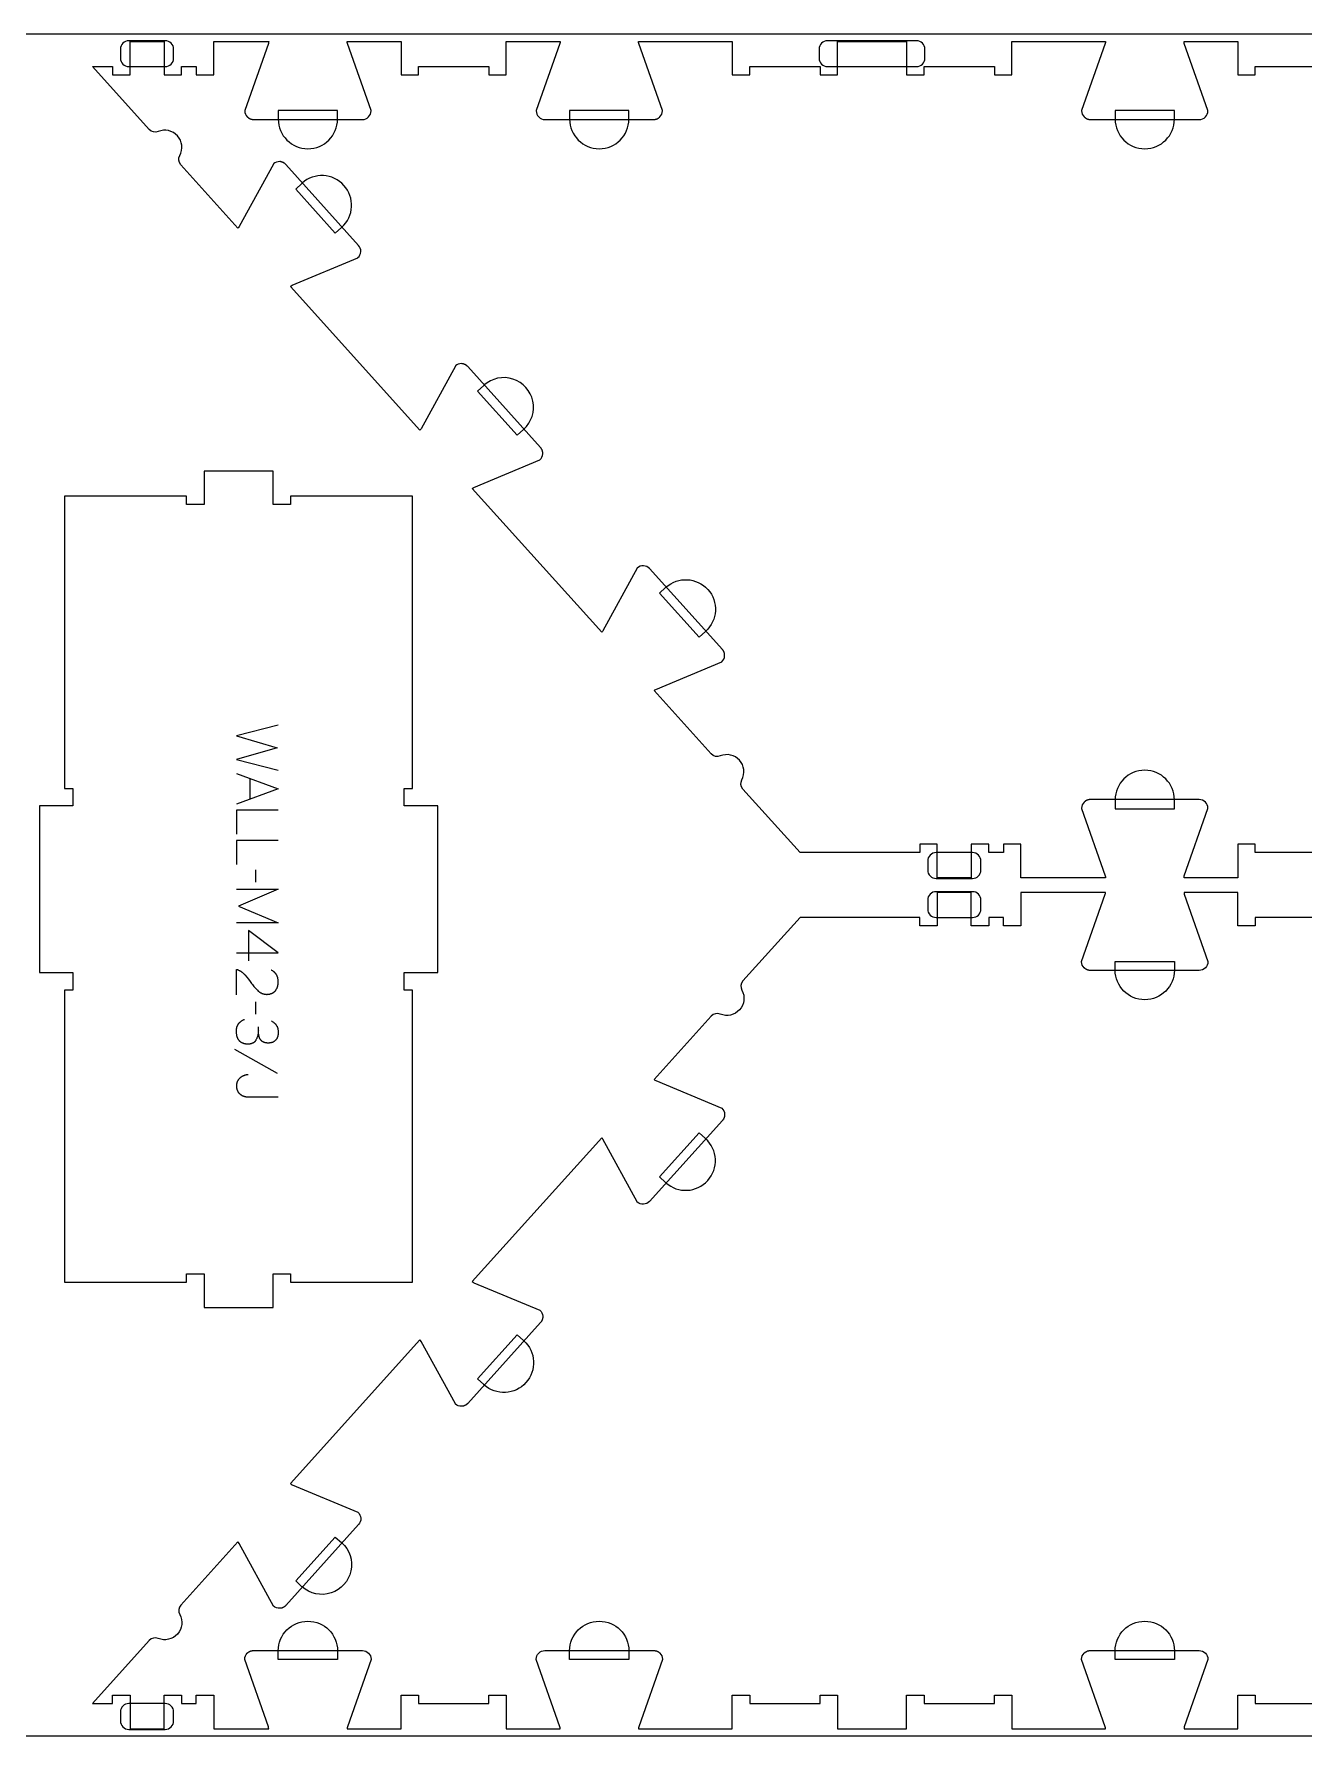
# Model space of a CAD drawing. Extents: x -13885 to -10701, y -27186 to -19593.
# Drawn here: x -13204 to -12293, y -22837 to -21617 of the extents above; entities that cross this region are included whole.
import ezdxf

# ---------------------------------------------------------------- set-up
doc = ezdxf.new("R2010")
doc.units = 0
for name, color, linetype in [('0_SHEET_SPRUCEPLY_2440X122', 1, 'CONTINUOUS'), ('1_ANYTOOL_1MMDEEP_LABELS_S', 2, 'CONTINUOUS'), ('4_ANYTOOL_CUTTHROUGH_OUTSI', 5, 'CONTINUOUS'), ('5_ANYTOOL_HALF_MILL_9MM_IN', 3, 'CONTINUOUS')]:
    doc.layers.add(name, color=color, linetype=linetype)

msp = doc.modelspace()

# ---------------------------------------------------------------- linework, layer by layer
at = {"layer": '0_SHEET_SPRUCEPLY_2440X122'}
msp.add_lwpolyline([(-13513.1, -21616.7), (-13513.1, -22836.7), (-11073.1, -22836.7), (-11073.1, -21616.7)], close=True, dxfattribs=at)
at = {"layer": '1_ANYTOOL_1MMDEEP_LABELS_S'}
for points in [[(-13028.5, -22112.1), (-13058.5, -22119.8), (-13029.4, -22128.3), (-13058.5, -22136.8), (-13028.5, -22144.3)], [(-13058.5, -22146.8), (-13028.5, -22157.7), (-13058.5, -22168.8)], [(-13048.9, -22150.3), (-13048.9, -22165.2)], [(-13028.5, -22173.1), (-13058.5, -22173.1), (-13058.5, -22190.2)], [(-13028.5, -22194.9), (-13058.5, -22194.9), (-13058.5, -22212)], [(-13044.6, -22224.6), (-13044.7, -22215.8)], [(-13058.5, -22229.8), (-13028.5, -22229.8), (-13056.9, -22241.8), (-13028.6, -22253.8), (-13058.5, -22253.8)], [(-13058.5, -22275.3), (-13028.5, -22275.4), (-13049.8, -22259.3)], [(-13049.8, -22259.3), (-13049.8, -22281.1)], [(-13058.5, -22305.5), (-13058.4, -22287.2), (-13058, -22287.4), (-13057.7, -22287.4), (-13057.5, -22287.5), (-13057.3, -22287.6), (-13057.1, -22287.7), (-13056.9, -22287.8), (-13056.6, -22287.9), (-13056.4, -22288), (-13056.2, -22288.1), (-13056, -22288.2), (-13055.8, -22288.3), (-13055.6, -22288.4), (-13055.4, -22288.5), (-13055.2, -22288.7), (-13055, -22288.8), (-13054.8, -22288.9), (-13054.7, -22289.1), (-13054.5, -22289.2), (-13054.3, -22289.3), (-13054.1, -22289.5), (-13053.9, -22289.6), (-13053.7, -22289.8), (-13053.6, -22289.9), (-13053.4, -22290.1), (-13053.2, -22290.2), (-13053.1, -22290.4), (-13052.9, -22290.6), (-13052.7, -22290.7), (-13052.6, -22290.9), (-13052.3, -22291.3), (-13051, -22292.8), (-13049.9, -22294.2), (-13048.7, -22295.8), (-13047.6, -22297.3), (-13047, -22298), (-13046.4, -22298.8), (-13045.9, -22299.5), (-13045.3, -22300.2), (-13044.7, -22300.8), (-13044.1, -22301.5), (-13043.5, -22302.1), (-13042.9, -22302.7), (-13042.7, -22302.8), (-13042.5, -22303), (-13042.4, -22303.1), (-13042.2, -22303.2), (-13042.1, -22303.4), (-13041.9, -22303.5), (-13041.7, -22303.6), (-13041.5, -22303.7), (-13041.4, -22303.8), (-13041.2, -22303.9), (-13041, -22304), (-13040.8, -22304.1), (-13040.6, -22304.2), (-13040.5, -22304.3), (-13040.3, -22304.4), (-13040.1, -22304.5), (-13039.9, -22304.5), (-13039.7, -22304.6), (-13039.5, -22304.7), (-13039.3, -22304.7), (-13039.1, -22304.8), (-13038.9, -22304.8), (-13038.7, -22304.9), (-13038.5, -22304.9), (-13038.3, -22304.9), (-13038.1, -22305), (-13037.8, -22305), (-13037.6, -22305), (-13037.4, -22305), (-13037.2, -22305), (-13037, -22305.1), (-13036.7, -22305.1), (-13036.5, -22305.1), (-13036.2, -22305), (-13036, -22305), (-13035.8, -22305), (-13035.5, -22305), (-13035.3, -22305), (-13035.1, -22304.9), (-13034.8, -22304.9), (-13034.6, -22304.9), (-13034.4, -22304.8), (-13034.2, -22304.8), (-13034, -22304.7), (-13033.8, -22304.6), (-13033.6, -22304.6), (-13033.4, -22304.5), (-13033.2, -22304.4), (-13033, -22304.3), (-13032.8, -22304.3), (-13032.6, -22304.2), (-13032.4, -22304.1), (-13032.3, -22304), (-13032.1, -22303.9), (-13031.9, -22303.7), (-13031.8, -22303.6), (-13031.6, -22303.5), (-13031.5, -22303.4), (-13031.3, -22303.3), (-13031.2, -22303.1), (-13031, -22303), (-13030.9, -22302.8), (-13030.7, -22302.7), (-13030.6, -22302.5), (-13030.5, -22302.4), (-13030.3, -22302.2), (-13030.2, -22302), (-13030.1, -22301.9), (-13030, -22301.7), (-13029.9, -22301.5), (-13029.8, -22301.4), (-13029.7, -22301.2), (-13029.6, -22301), (-13029.5, -22300.8), (-13029.4, -22300.6), (-13029.3, -22300.4), (-13029.2, -22300.3), (-13029.2, -22300.1), (-13029.1, -22299.9), (-13029, -22299.7), (-13029, -22299.5), (-13028.9, -22299.3), (-13028.8, -22299.1), (-13028.8, -22298.8), (-13028.7, -22298.6), (-13028.7, -22298.4), (-13028.7, -22298.2), (-13028.6, -22298), (-13028.6, -22297.8), (-13028.6, -22297.5), (-13028.6, -22297.3), (-13028.5, -22297.1), (-13028.5, -22296.9), (-13028.5, -22296.6), (-13028.5, -22296.1), (-13028.5, -22295.8), (-13028.5, -22295.4), (-13028.5, -22295.1), (-13028.6, -22294.7), (-13028.6, -22294.4), (-13028.7, -22294), (-13028.7, -22293.7), (-13028.8, -22293.4), (-13028.9, -22293.1), (-13028.9, -22292.9), (-13029, -22292.8), (-13029, -22292.6), (-13029.1, -22292.5), (-13029.2, -22292.3), (-13029.2, -22292.2), (-13029.3, -22292), (-13029.3, -22291.9), (-13029.4, -22291.7), (-13029.5, -22291.6), (-13029.5, -22291.5), (-13029.6, -22291.3), (-13029.7, -22291.2), (-13029.8, -22291.1), (-13029.9, -22290.9), (-13029.9, -22290.8), (-13030, -22290.7), (-13030.1, -22290.5), (-13030.2, -22290.4), (-13030.3, -22290.3), (-13030.4, -22290.2), (-13030.5, -22290.1), (-13030.6, -22289.9), (-13030.7, -22289.8), (-13030.8, -22289.7), (-13030.9, -22289.6), (-13031, -22289.5), (-13031.1, -22289.4), (-13031.2, -22289.3), (-13031.4, -22289.1), (-13031.5, -22289), (-13031.6, -22288.9), (-13031.9, -22288.7), (-13032.1, -22288.5), (-13032.4, -22288.3), (-13032.7, -22288.2), (-13033, -22288), (-13033.3, -22287.8), (-13033.6, -22287.7)], [(-13044.6, -22319.2), (-13044.7, -22310.5)], [(-13042.7, -22331.3), (-13042.8, -22331.8), (-13042.8, -22332.2), (-13042.8, -22332.6), (-13042.9, -22333), (-13043, -22333.5), (-13043.1, -22333.9), (-13043.1, -22334.3), (-13043.2, -22334.7), (-13043.4, -22335.1), (-13043.5, -22335.5), (-13043.6, -22335.9), (-13043.8, -22336.3), (-13043.9, -22336.7), (-13044.1, -22337), (-13044.3, -22337.4), (-13044.5, -22337.8), (-13044.6, -22338), (-13044.7, -22338.2), (-13044.7, -22338.2), (-13044.8, -22338.3), (-13044.8, -22338.4), (-13044.9, -22338.5), (-13045, -22338.6), (-13045, -22338.6), (-13045.1, -22338.7), (-13045.1, -22338.8), (-13045.2, -22338.9), (-13045.3, -22338.9), (-13045.3, -22339), (-13045.4, -22339.1), (-13045.5, -22339.2), (-13045.5, -22339.2), (-13045.6, -22339.3), (-13045.7, -22339.4), (-13045.8, -22339.4), (-13045.8, -22339.5), (-13045.9, -22339.5), (-13046, -22339.6), (-13046.1, -22339.7), (-13046.1, -22339.7), (-13046.2, -22339.8), (-13046.3, -22339.8), (-13046.4, -22339.9), (-13046.5, -22339.9), (-13046.6, -22340), (-13046.6, -22340), (-13046.7, -22340.1), (-13046.8, -22340.1), (-13046.9, -22340.1), (-13047, -22340.2), (-13047.1, -22340.2), (-13047.2, -22340.3), (-13047.4, -22340.3), (-13047.6, -22340.4), (-13047.8, -22340.5), (-13048, -22340.5), (-13048.2, -22340.6), (-13048.4, -22340.6), (-13048.6, -22340.6), (-13048.9, -22340.7), (-13049.1, -22340.7), (-13049.3, -22340.7), (-13049.6, -22340.7), (-13049.8, -22340.8), (-13050.1, -22340.8), (-13050.3, -22340.8), (-13050.6, -22340.7), (-13050.9, -22340.7), (-13051.1, -22340.7), (-13051.4, -22340.7), (-13051.7, -22340.7), (-13051.9, -22340.6), (-13052.1, -22340.6), (-13052.4, -22340.6), (-13052.6, -22340.5), (-13052.9, -22340.5), (-13053.1, -22340.4), (-13053.3, -22340.3), (-13053.5, -22340.3), (-13053.7, -22340.2), (-13053.9, -22340.1), (-13054.1, -22340.1), (-13054.3, -22340), (-13054.5, -22339.9), (-13054.7, -22339.8), (-13054.9, -22339.7), (-13055, -22339.6), (-13055.2, -22339.5), (-13055.4, -22339.4), (-13055.5, -22339.2), (-13055.7, -22339.1), (-13055.8, -22339), (-13055.9, -22338.9), (-13056, -22338.9), (-13056.1, -22338.8), (-13056.1, -22338.7), (-13056.2, -22338.6), (-13056.3, -22338.6), (-13056.3, -22338.5), (-13056.4, -22338.4), (-13056.5, -22338.3), (-13056.6, -22338.1), (-13056.8, -22337.9), (-13056.9, -22337.8), (-13057, -22337.6), (-13057.1, -22337.4), (-13057.2, -22337.3), (-13057.3, -22337.1), (-13057.4, -22336.9), (-13057.5, -22336.7), (-13057.6, -22336.5), (-13057.6, -22336.3), (-13057.7, -22336.2), (-13057.8, -22336), (-13057.9, -22335.7), (-13057.9, -22335.5), (-13058, -22335.3), (-13058.1, -22335.1), (-13058.1, -22334.9), (-13058.2, -22334.7), (-13058.2, -22334.5), (-13058.3, -22334.2), (-13058.3, -22334), (-13058.3, -22333.8), (-13058.4, -22333.5), (-13058.4, -22333), (-13058.5, -22332.5), (-13058.5, -22332), (-13058.5, -22331.5), (-13058.5, -22331.1), (-13058.5, -22330.7), (-13058.4, -22330.4), (-13058.4, -22330), (-13058.4, -22329.7), (-13058.3, -22329.5), (-13058.3, -22329.3), (-13058.3, -22329.2), (-13058.2, -22329), (-13058.2, -22328.8), (-13058.1, -22328.7), (-13058.1, -22328.5), (-13058, -22328.3), (-13058, -22328.2), (-13057.9, -22328), (-13057.9, -22327.9), (-13057.8, -22327.7), (-13057.8, -22327.6), (-13057.7, -22327.4), (-13057.6, -22327.3), (-13057.6, -22327.1), (-13057.5, -22327), (-13057.4, -22326.9), (-13057.3, -22326.7), (-13057.2, -22326.6), (-13057.2, -22326.4), (-13057.1, -22326.3), (-13057, -22326.2), (-13056.9, -22326.1), (-13056.8, -22325.9), (-13056.7, -22325.8), (-13056.6, -22325.7), (-13056.5, -22325.6), (-13056.4, -22325.4), (-13056.3, -22325.3), (-13056.2, -22325.2), (-13056, -22325.1), (-13055.9, -22325), (-13055.8, -22324.9), (-13055.7, -22324.8), (-13055.6, -22324.7), (-13055.4, -22324.6), (-13055.3, -22324.5), (-13055.2, -22324.4), (-13055, -22324.3), (-13054.9, -22324.2), (-13054.7, -22324.1), (-13054.6, -22324), (-13054.4, -22323.9), (-13054.1, -22323.7), (-13053.8, -22323.5), (-13053.5, -22323.4), (-13053.1, -22323.2), (-13052.8, -22323.1)], [(-13033.4, -22324.2), (-13033.1, -22324.4), (-13032.8, -22324.5), (-13032.5, -22324.7), (-13032.3, -22324.9), (-13032, -22325.1), (-13031.8, -22325.3), (-13031.5, -22325.5), (-13031.4, -22325.6), (-13031.3, -22325.7), (-13031.2, -22325.8), (-13031, -22325.9), (-13030.9, -22326), (-13030.8, -22326.1), (-13030.7, -22326.2), (-13030.6, -22326.3), (-13030.5, -22326.4), (-13030.4, -22326.5), (-13030.3, -22326.6), (-13030.2, -22326.8), (-13030.1, -22326.9), (-13030.1, -22327), (-13030, -22327.1), (-13029.9, -22327.2), (-13029.8, -22327.4), (-13029.7, -22327.5), (-13029.7, -22327.6), (-13029.6, -22327.8), (-13029.5, -22327.9), (-13029.4, -22328), (-13029.4, -22328.2), (-13029.3, -22328.3), (-13029.3, -22328.4), (-13029.2, -22328.6), (-13029.1, -22328.7), (-13029.1, -22328.9), (-13029, -22329), (-13029, -22329.1), (-13028.9, -22329.3), (-13028.9, -22329.4), (-13028.8, -22329.7), (-13028.7, -22330.1), (-13028.7, -22330.4), (-13028.6, -22330.7), (-13028.6, -22331), (-13028.5, -22331.4), (-13028.5, -22331.7), (-13028.5, -22332), (-13028.5, -22332.4), (-13028.5, -22332.6), (-13028.5, -22332.8), (-13028.5, -22333), (-13028.5, -22333.2), (-13028.5, -22333.4), (-13028.6, -22333.6), (-13028.6, -22333.8), (-13028.6, -22334), (-13028.6, -22334.2), (-13028.7, -22334.4), (-13028.7, -22334.6), (-13028.8, -22334.8), (-13028.8, -22334.9), (-13028.9, -22335.1), (-13028.9, -22335.3), (-13029, -22335.5), (-13029, -22335.6), (-13029.1, -22335.8), (-13029.2, -22336), (-13029.2, -22336.1), (-13029.3, -22336.3), (-13029.4, -22336.5), (-13029.5, -22336.6), (-13029.6, -22336.8), (-13029.6, -22336.9), (-13029.7, -22337.1), (-13029.8, -22337.2), (-13029.9, -22337.4), (-13030, -22337.5), (-13030.2, -22337.6), (-13030.3, -22337.8), (-13030.4, -22337.9), (-13030.5, -22338), (-13030.6, -22338.2), (-13030.8, -22338.3), (-13030.9, -22338.4), (-13031, -22338.5), (-13031.1, -22338.6), (-13031.3, -22338.7), (-13031.4, -22338.8), (-13031.6, -22338.9), (-13031.7, -22339), (-13031.9, -22339.1), (-13032, -22339.2), (-13032.2, -22339.3), (-13032.3, -22339.3), (-13032.5, -22339.4), (-13032.7, -22339.5), (-13032.8, -22339.5), (-13033, -22339.6), (-13033.2, -22339.7), (-13033.4, -22339.7), (-13033.5, -22339.8), (-13033.7, -22339.8), (-13033.9, -22339.8), (-13034.1, -22339.9), (-13034.3, -22339.9), (-13034.5, -22339.9), (-13034.7, -22339.9), (-13034.9, -22340), (-13035.1, -22340), (-13035.3, -22340), (-13035.5, -22340), (-13036.1, -22340), (-13036.4, -22340), (-13036.7, -22339.9), (-13037.1, -22339.9), (-13037.4, -22339.9), (-13037.5, -22339.8), (-13037.6, -22339.8), (-13037.8, -22339.8), (-13037.9, -22339.8), (-13038.1, -22339.7), (-13038.2, -22339.7), (-13038.3, -22339.7), (-13038.5, -22339.6), (-13038.6, -22339.6), (-13038.7, -22339.5), (-13038.8, -22339.5), (-13038.9, -22339.4), (-13039.1, -22339.4), (-13039.2, -22339.3), (-13039.3, -22339.3), (-13039.4, -22339.2), (-13039.5, -22339.2), (-13039.6, -22339.1), (-13039.7, -22339), (-13039.8, -22339), (-13039.9, -22338.9), (-13040, -22338.8), (-13040.2, -22338.7), (-13040.3, -22338.5), (-13040.5, -22338.4), (-13040.7, -22338.2), (-13040.7, -22338.1), (-13040.8, -22338), (-13040.9, -22338), (-13041, -22337.9), (-13041, -22337.8), (-13041.1, -22337.7), (-13041.2, -22337.6), (-13041.2, -22337.5), (-13041.3, -22337.4), (-13041.4, -22337.3), (-13041.4, -22337.3), (-13041.5, -22337.2), (-13041.5, -22337.1), (-13041.6, -22337), (-13041.6, -22336.9), (-13041.7, -22336.8), (-13041.7, -22336.7), (-13041.8, -22336.6), (-13041.8, -22336.5), (-13041.9, -22336.4), (-13041.9, -22336.3), (-13042, -22336.2), (-13042, -22336), (-13042.1, -22335.7), (-13042.2, -22335.5), (-13042.2, -22335.3), (-13042.3, -22335.1), (-13042.4, -22334.9), (-13042.4, -22334.6), (-13042.5, -22334.4), (-13042.5, -22334.2), (-13042.5, -22333.9), (-13042.6, -22333.7), (-13042.6, -22333.5), (-13042.6, -22333.2), (-13042.6, -22333), (-13042.7, -22332.7), (-13042.7, -22332.5), (-13042.7, -22332.2), (-13042.7, -22328.5)], [(-13029, -22361.8), (-13059.7, -22344.6)], [(-13050, -22362.8), (-13050.2, -22362.8), (-13050.4, -22362.8), (-13050.6, -22362.8), (-13050.8, -22362.9), (-13051, -22362.9), (-13051.2, -22362.9), (-13051.4, -22362.9), (-13051.6, -22363), (-13051.8, -22363), (-13052, -22363), (-13052.2, -22363.1), (-13052.4, -22363.1), (-13052.6, -22363.2), (-13052.8, -22363.2), (-13053, -22363.3), (-13053.2, -22363.4), (-13053.3, -22363.4), (-13053.5, -22363.5), (-13053.7, -22363.6), (-13053.9, -22363.7), (-13054.1, -22363.8), (-13054.2, -22363.9), (-13054.4, -22364), (-13054.6, -22364.1), (-13054.8, -22364.2), (-13054.9, -22364.3), (-13055.1, -22364.4), (-13055.3, -22364.5), (-13055.4, -22364.6), (-13055.6, -22364.8), (-13055.8, -22364.9), (-13055.9, -22365), (-13056.1, -22365.2), (-13056.2, -22365.3), (-13056.4, -22365.5), (-13056.5, -22365.6), (-13056.7, -22365.8), (-13056.8, -22365.9), (-13056.9, -22366.1), (-13057.1, -22366.2), (-13057.2, -22366.4), (-13057.3, -22366.5), (-13057.4, -22366.7), (-13057.5, -22366.9), (-13057.6, -22367.1), (-13057.7, -22367.2), (-13057.8, -22367.4), (-13057.9, -22367.6), (-13057.9, -22367.8), (-13058, -22368), (-13058.1, -22368.1), (-13058.1, -22368.3), (-13058.2, -22368.5), (-13058.2, -22368.7), (-13058.3, -22368.9), (-13058.3, -22369.1), (-13058.4, -22369.3), (-13058.4, -22369.5), (-13058.4, -22369.7), (-13058.5, -22370), (-13058.5, -22370.2), (-13058.5, -22370.4), (-13058.5, -22370.6), (-13058.5, -22370.8), (-13058.5, -22371.1), (-13058.5, -22371.3), (-13058.5, -22371.5), (-13058.5, -22371.7), (-13058.4, -22371.9), (-13058.4, -22372.1), (-13058.4, -22372.3), (-13058.4, -22372.5), (-13058.3, -22372.7), (-13058.3, -22372.9), (-13058.2, -22373), (-13058.2, -22373.2), (-13058.1, -22373.4), (-13058, -22373.6), (-13058, -22373.8), (-13057.9, -22373.9), (-13057.8, -22374.1), (-13057.8, -22374.3), (-13057.7, -22374.5), (-13057.6, -22374.6), (-13057.5, -22374.8), (-13057.4, -22374.9), (-13057.3, -22375.1), (-13057.2, -22375.3), (-13057.1, -22375.4), (-13056.9, -22375.6), (-13056.8, -22375.7), (-13056.7, -22375.9), (-13056.6, -22376), (-13056.4, -22376.1), (-13056.3, -22376.3), (-13056.1, -22376.4), (-13056, -22376.5), (-13055.8, -22376.7), (-13055.7, -22376.8), (-13055.5, -22376.9), (-13055.4, -22377), (-13055.2, -22377.1), (-13055.1, -22377.2), (-13054.9, -22377.3), (-13054.7, -22377.4), (-13054.6, -22377.5), (-13054.4, -22377.6), (-13054.2, -22377.7), (-13054.1, -22377.8), (-13053.9, -22377.9), (-13053.7, -22377.9), (-13053.5, -22378), (-13053.3, -22378.1), (-13053.2, -22378.1), (-13053, -22378.2), (-13052.8, -22378.3), (-13052.6, -22378.3), (-13052.4, -22378.3), (-13052.2, -22378.4), (-13052, -22378.4), (-13051.8, -22378.5), (-13051.6, -22378.5), (-13051.4, -22378.5), (-13051.2, -22378.5), (-13051, -22378.5), (-13050.8, -22378.5), (-13050.6, -22378.6), (-13050.4, -22378.6), (-13028.5, -22378.6)]]:
    msp.add_lwpolyline(points, dxfattribs=at)
at = {"layer": '4_ANYTOOL_CUTTHROUGH_OUTSI', "color": 5}
for points in [[(-12277.5, -22203.5), (-12328, -22203.5), (-12328, -22197.5), (-12340.5, -22197.5), (-12340.5, -22221.5), (-12379.1, -22221.5), (-12379.1, -22221.5, -0.061485), (-12378.9, -22220.1), (-12362, -22171.8), (-12362, -22171.8), (-12362, -22171.7), (-12362, -22171.7, 0.414214), (-12368.2, -22165.5), (-12446.2, -22165.5), (-12446.4, -22165.5), (-12446.5, -22165.5), (-12446.7, -22165.5), (-12446.8, -22165.5), (-12447, -22165.5), (-12447.1, -22165.5), (-12447.3, -22165.6), (-12447.4, -22165.6), (-12447.6, -22165.6), (-12447.7, -22165.6), (-12447.9, -22165.7), (-12448, -22165.7), (-12448.2, -22165.8), (-12448.3, -22165.8), (-12448.5, -22165.9), (-12448.6, -22165.9), (-12448.8, -22166), (-12448.9, -22166.1), (-12449.1, -22166.1), (-12449.2, -22166.2), (-12449.3, -22166.3), (-12449.5, -22166.4), (-12449.6, -22166.4), (-12449.7, -22166.5), (-12449.8, -22166.6), (-12450, -22166.7), (-12450.1, -22166.8), (-12450.2, -22166.9), (-12450.3, -22167), (-12450.4, -22167.1), (-12450.5, -22167.2), (-12450.7, -22167.3, 0.198912), (-12452.5, -22171.7), (-12452.5, -22171.8), (-12452.5, -22171.8), (-12435.6, -22220.1), (-12435.6, -22220.1, -0.061485), (-12435.3, -22221.5), (-12452.8, -22221.5), (-12496.1, -22221.5), (-12496.1, -22197.5), (-12508.6, -22197.5), (-12508.6, -22203.5), (-12519.1, -22203.5), (-12519.1, -22197.5), (-12531.6, -22197.5), (-12531.6, -22221.5), (-12556.1, -22221.5), (-12556.1, -22197.5), (-12568.6, -22197.5), (-12568.6, -22203.5), (-12654.4, -22203.5), (-12695.4, -22157.9), (-12695.4, -22157.9, -0.317837), (-12696.1, -22151.3, 0.707107), (-12711.6, -22134.2, -0.317837), (-12718.1, -22132.7), (-12759, -22087.3, -0.061485), (-12757.8, -22086.5), (-12710.6, -22066.8), (-12710.6, -22066.8), (-12710.5, -22066.7), (-12710.5, -22066.7, 0.198912), (-12708.5, -22062.4), (-12708.5, -22062.3), (-12708.5, -22062.1), (-12708.5, -22062), (-12708.5, -22061.8), (-12708.5, -22061.7), (-12708.5, -22061.5), (-12708.5, -22061.3), (-12708.5, -22061.2), (-12708.5, -22061), (-12708.6, -22060.9), (-12708.6, -22060.7), (-12708.6, -22060.6), (-12708.7, -22060.4), (-12708.7, -22060.3), (-12708.8, -22060.1), (-12708.8, -22060), (-12708.9, -22059.8), (-12708.9, -22059.7), (-12709, -22059.6), (-12709.1, -22059.4), (-12709.1, -22059.3), (-12709.2, -22059.1), (-12709.3, -22059), (-12709.3, -22058.9), (-12709.4, -22058.7), (-12709.5, -22058.6), (-12709.6, -22058.5), (-12709.7, -22058.4), (-12709.8, -22058.2), (-12709.9, -22058.1), (-12710, -22058), (-12710.1, -22057.9), (-12762.3, -21999.9, 0.414214), (-12771.1, -21999.5), (-12771.1, -21999.5), (-12771.1, -21999.5), (-12795.7, -22044.4), (-12795.7, -22044.4, -0.061485), (-12796.6, -22045.5), (-12889.4, -21942.4, -0.061485), (-12888.2, -21941.7), (-12841, -21921.9), (-12841, -21921.9), (-12840.9, -21921.9), (-12840.9, -21921.9, 0.198912), (-12838.9, -21917.6), (-12838.9, -21917.4), (-12838.9, -21917.3), (-12838.9, -21917.1), (-12838.9, -21917), (-12838.9, -21916.8), (-12838.9, -21916.7), (-12838.9, -21916.5), (-12838.9, -21916.4), (-12839, -21916.2), (-12839, -21916.1), (-12839, -21915.9), (-12839.1, -21915.7), (-12839.1, -21915.6), (-12839.1, -21915.4), (-12839.2, -21915.3), (-12839.2, -21915.2), (-12839.3, -21915), (-12839.3, -21914.9), (-12839.4, -21914.7), (-12839.5, -21914.6), (-12839.5, -21914.4), (-12839.6, -21914.3), (-12839.7, -21914.2), (-12839.8, -21914), (-12839.8, -21913.9), (-12839.9, -21913.8), (-12840, -21913.6), (-12840.1, -21913.5), (-12840.2, -21913.4), (-12840.3, -21913.3), (-12840.4, -21913.2), (-12840.5, -21913.1), (-12892.7, -21855.1), (-12892.8, -21855), (-12892.9, -21854.9), (-12893, -21854.8), (-12893.1, -21854.7), (-12893.2, -21854.6), (-12893.3, -21854.5), (-12893.4, -21854.4), (-12893.6, -21854.3), (-12893.7, -21854.2), (-12893.8, -21854.1), (-12893.9, -21854), (-12894.1, -21853.9), (-12894.2, -21853.8), (-12894.3, -21853.8), (-12894.5, -21853.7), (-12894.6, -21853.6), (-12894.8, -21853.6), (-12894.9, -21853.5), (-12895.1, -21853.4), (-12895.2, -21853.4), (-12895.3, -21853.3), (-12895.5, -21853.3), (-12895.6, -21853.3), (-12895.8, -21853.2), (-12895.9, -21853.2), (-12896.1, -21853.1), (-12896.2, -21853.1), (-12896.4, -21853.1), (-12896.5, -21853.1), (-12896.7, -21853.1), (-12896.8, -21853), (-12897, -21853, 0.198912), (-12901.5, -21854.6), (-12901.5, -21854.7), (-12901.5, -21854.7), (-12926.1, -21899.6), (-12926.1, -21899.6, -0.061485), (-12927, -21900.7), (-13019.8, -21797.6, -0.061485), (-13018.6, -21796.8), (-12971.4, -21777.1), (-12971.4, -21777.1), (-12971.4, -21777), (-12971.4, -21777, 0.414214), (-12970.9, -21768.2), (-13023.1, -21710.3), (-13023.2, -21710.1), (-13023.3, -21710), (-13023.4, -21709.9), (-13023.5, -21709.8), (-13023.6, -21709.7), (-13023.7, -21709.6), (-13023.9, -21709.5), (-13024, -21709.4), (-13024.1, -21709.3), (-13024.2, -21709.3), (-13024.4, -21709.2), (-13024.5, -21709.1), (-13024.6, -21709), (-13024.8, -21708.9), (-13024.9, -21708.9), (-13025, -21708.8), (-13025.2, -21708.7), (-13025.3, -21708.7), (-13025.5, -21708.6), (-13025.6, -21708.6), (-13025.8, -21708.5), (-13025.9, -21708.5), (-13026.1, -21708.4), (-13026.2, -21708.4), (-13026.4, -21708.3), (-13026.5, -21708.3), (-13026.7, -21708.3), (-13026.8, -21708.3), (-13027, -21708.2), (-13027.1, -21708.2), (-13027.3, -21708.2), (-13027.4, -21708.2, 0.198912), (-13031.9, -21709.8), (-13031.9, -21709.8), (-13032, -21709.9), (-13056.5, -21754.7), (-13056.5, -21754.7, -0.061485), (-13057.4, -21755.8), (-13098.3, -21710.4, -0.317837), (-13099.1, -21703.8, 0.707107), (-13114.6, -21686.6, -0.317837), (-13121, -21685.2), (-13161.7, -21640), (-13147.3, -21640), (-13147.3, -21646), (-13134.8, -21646), (-13134.8, -21622), (-13110.3, -21622), (-13110.3, -21646), (-13097.8, -21646), (-13097.8, -21640), (-13087.3, -21640), (-13087.3, -21646), (-13075.1, -21646), (-13074.8, -21646), (-13074.8, -21622), (-13035.3, -21622), (-13035.3, -21622, -0.061485), (-13035.6, -21623.4), (-13052.5, -21671.6), (-13052.5, -21671.7), (-13052.5, -21671.7), (-13052.5, -21671.7, 0.198912), (-13050.7, -21676.1), (-13050.5, -21676.2), (-13050.4, -21676.3), (-13050.3, -21676.4), (-13050.2, -21676.5), (-13050.1, -21676.6), (-13050, -21676.7), (-13049.8, -21676.8), (-13049.7, -21676.9), (-13049.6, -21677), (-13049.5, -21677.1), (-13049.3, -21677.1), (-13049.2, -21677.2), (-13049.1, -21677.3), (-13048.9, -21677.4), (-13048.8, -21677.4), (-13048.6, -21677.5), (-13048.5, -21677.5), (-13048.3, -21677.6), (-13048.2, -21677.7), (-13048, -21677.7), (-13047.9, -21677.7), (-13047.7, -21677.8), (-13047.6, -21677.8), (-13047.4, -21677.8), (-13047.3, -21677.9), (-13047.1, -21677.9), (-13047, -21677.9), (-13046.8, -21677.9), (-13046.7, -21677.9), (-13046.5, -21678), (-13046.4, -21678), (-13046.2, -21678), (-12968.2, -21678, 0.414214), (-12962, -21671.7), (-12962, -21671.7), (-12962, -21671.6), (-12978.9, -21623.4), (-12978.9, -21623.4, -0.061485), (-12979.1, -21622), (-12940.5, -21622), (-12940.5, -21646), (-12928, -21646), (-12928, -21640), (-12877.5, -21640), (-12877.5, -21646), (-12865, -21646), (-12865, -21622), (-12826.4, -21622), (-12826.4, -21622, -0.061485), (-12826.7, -21623.4), (-12843.6, -21671.6), (-12843.6, -21671.7), (-12843.6, -21671.7), (-12843.6, -21671.7, 0.414214), (-12837.3, -21678), (-12759.3, -21678), (-12759.2, -21678), (-12759, -21678), (-12758.9, -21677.9), (-12758.7, -21677.9), (-12758.6, -21677.9), (-12758.4, -21677.9), (-12758.3, -21677.9), (-12758.1, -21677.8), (-12758, -21677.8), (-12757.8, -21677.8), (-12757.7, -21677.7), (-12757.5, -21677.7), (-12757.4, -21677.7), (-12757.2, -21677.6), (-12757.1, -21677.5), (-12756.9, -21677.5), (-12756.8, -21677.4), (-12756.7, -21677.4), (-12756.5, -21677.3), (-12756.4, -21677.2), (-12756.2, -21677.1), (-12756.1, -21677.1), (-12756, -21677), (-12755.8, -21676.9), (-12755.7, -21676.8), (-12755.6, -21676.7), (-12755.5, -21676.6), (-12755.4, -21676.5), (-12755.2, -21676.4), (-12755.1, -21676.3), (-12755, -21676.2), (-12754.9, -21676.1, 0.198912), (-12753.1, -21671.7), (-12753.1, -21671.7), (-12753.1, -21671.6), (-12770, -21623.4), (-12770, -21623.4, -0.061485), (-12770.2, -21622), (-12703, -21622), (-12703, -21646), (-12690.5, -21646), (-12690.5, -21640), (-12640, -21640), (-12640, -21646), (-12627.5, -21646), (-12627.5, -21622), (-12578, -21622), (-12578, -21646), (-12565.5, -21646), (-12565.5, -21640), (-12515, -21640), (-12515, -21646), (-12502.5, -21646), (-12502.5, -21622), (-12452.8, -21622), (-12435.3, -21622), (-12435.3, -21622, -0.061485), (-12435.6, -21623.4), (-12452.5, -21671.6), (-12452.5, -21671.7), (-12452.5, -21671.7), (-12452.5, -21671.7, 0.198912), (-12450.7, -21676.1), (-12450.5, -21676.2), (-12450.4, -21676.3), (-12450.3, -21676.4), (-12450.2, -21676.5), (-12450.1, -21676.6), (-12450, -21676.7), (-12449.8, -21676.8), (-12449.7, -21676.9), (-12449.6, -21677), (-12449.5, -21677.1), (-12449.3, -21677.1), (-12449.2, -21677.2), (-12449.1, -21677.3), (-12448.9, -21677.4), (-12448.8, -21677.4), (-12448.6, -21677.5), (-12448.5, -21677.5), (-12448.3, -21677.6), (-12448.2, -21677.7), (-12448, -21677.7), (-12447.9, -21677.7), (-12447.7, -21677.8), (-12447.6, -21677.8), (-12447.4, -21677.8), (-12447.3, -21677.9), (-12447.1, -21677.9), (-12447, -21677.9), (-12446.8, -21677.9), (-12446.7, -21677.9), (-12446.5, -21678), (-12446.4, -21678), (-12446.2, -21678), (-12368.2, -21678, 0.414214), (-12362, -21671.7), (-12362, -21671.7), (-12362, -21671.6), (-12378.9, -21623.4), (-12378.9, -21623.4, -0.061485), (-12379.1, -21622), (-12340.5, -21622), (-12340.5, -21646), (-12328, -21646), (-12328, -21640), (-12277.5, -21640)], [(-12277.5, -22250), (-12328, -22250), (-12328, -22256), (-12340.5, -22256), (-12340.5, -22232), (-12379.1, -22232), (-12379.1, -22232, 0.061485), (-12378.9, -22233.4), (-12362, -22281.6), (-12362, -22281.7), (-12362, -22281.7), (-12362, -22281.7, -0.414214), (-12368.2, -22288), (-12446.2, -22288), (-12446.4, -22288), (-12446.5, -22288), (-12446.7, -22287.9), (-12446.8, -22287.9), (-12447, -22287.9), (-12447.1, -22287.9), (-12447.3, -22287.9), (-12447.4, -22287.8), (-12447.6, -22287.8), (-12447.7, -22287.8), (-12447.9, -22287.7), (-12448, -22287.7), (-12448.2, -22287.7), (-12448.3, -22287.6), (-12448.5, -22287.5), (-12448.6, -22287.5), (-12448.8, -22287.4), (-12448.9, -22287.4), (-12449.1, -22287.3), (-12449.2, -22287.2), (-12449.3, -22287.1), (-12449.5, -22287.1), (-12449.6, -22287), (-12449.7, -22286.9), (-12449.8, -22286.8), (-12450, -22286.7), (-12450.1, -22286.6), (-12450.2, -22286.5), (-12450.3, -22286.4), (-12450.4, -22286.3), (-12450.5, -22286.2), (-12450.7, -22286.1, -0.198912), (-12452.5, -22281.7), (-12452.5, -22281.7), (-12452.5, -22281.6), (-12435.6, -22233.4), (-12435.6, -22233.4, 0.061485), (-12435.3, -22232), (-12452.8, -22232), (-12496.1, -22232), (-12496.1, -22256), (-12508.6, -22256), (-12508.6, -22250), (-12519.1, -22250), (-12519.1, -22256), (-12531.6, -22256), (-12531.6, -22232), (-12556.1, -22232), (-12556.1, -22256), (-12556.3, -22256), (-12556.3, -22256), (-12568.6, -22256), (-12568.6, -22250), (-12654.4, -22250), (-12695.4, -22295.5), (-12695.4, -22295.5, 0.317837), (-12696.1, -22302.1, -0.707107), (-12711.6, -22319.3, 0.317837), (-12718.1, -22320.7), (-12759, -22366.2, 0.061485), (-12757.8, -22366.9), (-12710.6, -22386.7), (-12710.6, -22386.7), (-12710.5, -22386.7), (-12710.5, -22386.7, -0.198912), (-12708.5, -22391), (-12708.5, -22391.2), (-12708.5, -22391.3), (-12708.5, -22391.5), (-12708.5, -22391.6), (-12708.5, -22391.8), (-12708.5, -22391.9), (-12708.5, -22392.1), (-12708.5, -22392.2), (-12708.5, -22392.4), (-12708.6, -22392.5), (-12708.6, -22392.7), (-12708.6, -22392.8), (-12708.7, -22393), (-12708.7, -22393.1), (-12708.8, -22393.3), (-12708.8, -22393.4), (-12708.9, -22393.6), (-12708.9, -22393.7), (-12709, -22393.9), (-12709.1, -22394), (-12709.1, -22394.2), (-12709.2, -22394.3), (-12709.3, -22394.4), (-12709.3, -22394.6), (-12709.4, -22394.7), (-12709.5, -22394.8), (-12709.6, -22394.9), (-12709.7, -22395.1), (-12709.8, -22395.2), (-12709.9, -22395.3), (-12710, -22395.4), (-12710.1, -22395.5), (-12762.3, -22453.5, -0.414214), (-12771.1, -22454), (-12771.1, -22453.9), (-12771.1, -22453.9), (-12795.7, -22409), (-12795.7, -22409, 0.061485), (-12796.6, -22407.9), (-12889.4, -22511, 0.061485), (-12888.2, -22511.8), (-12841, -22531.5), (-12841, -22531.5), (-12840.9, -22531.5), (-12840.9, -22531.5, -0.198912), (-12838.9, -22535.9), (-12838.9, -22536), (-12838.9, -22536.2), (-12838.9, -22536.3), (-12838.9, -22536.5), (-12838.9, -22536.6), (-12838.9, -22536.8), (-12838.9, -22536.9), (-12838.9, -22537.1), (-12839, -22537.2), (-12839, -22537.4), (-12839, -22537.5), (-12839.1, -22537.7), (-12839.1, -22537.8), (-12839.1, -22538), (-12839.2, -22538.1), (-12839.2, -22538.3), (-12839.3, -22538.4), (-12839.3, -22538.6), (-12839.4, -22538.7), (-12839.5, -22538.9), (-12839.5, -22539), (-12839.6, -22539.1), (-12839.7, -22539.3), (-12839.8, -22539.4), (-12839.8, -22539.5), (-12839.9, -22539.7), (-12840, -22539.8), (-12840.1, -22539.9), (-12840.2, -22540), (-12840.3, -22540.1), (-12840.4, -22540.3), (-12840.5, -22540.4), (-12892.7, -22598.3), (-12892.8, -22598.4), (-12892.9, -22598.6), (-12893, -22598.7), (-12893.1, -22598.8), (-12893.2, -22598.9), (-12893.3, -22599), (-12893.4, -22599.1), (-12893.6, -22599.2), (-12893.7, -22599.2), (-12893.8, -22599.3), (-12893.9, -22599.4), (-12894.1, -22599.5), (-12894.2, -22599.6), (-12894.3, -22599.7), (-12894.5, -22599.7), (-12894.6, -22599.8), (-12894.8, -22599.9), (-12894.9, -22599.9), (-12895.1, -22600), (-12895.2, -22600), (-12895.3, -22600.1), (-12895.5, -22600.1), (-12895.6, -22600.2), (-12895.8, -22600.2), (-12895.9, -22600.3), (-12896.1, -22600.3), (-12896.2, -22600.3), (-12896.4, -22600.3), (-12896.5, -22600.4), (-12896.7, -22600.4), (-12896.8, -22600.4), (-12897, -22600.4, -0.198912), (-12901.5, -22598.8), (-12901.5, -22598.8), (-12901.5, -22598.7), (-12926.1, -22553.9), (-12926.1, -22553.9, 0.061485), (-12927, -22552.8), (-13019.8, -22655.8, 0.061485), (-13018.6, -22656.6), (-12971.4, -22676.3), (-12971.4, -22676.4), (-12971.4, -22676.4), (-12971.4, -22676.4, -0.414214), (-12970.9, -22685.2), (-13023.1, -22743.2), (-13023.2, -22743.3), (-13023.3, -22743.4), (-13023.4, -22743.5), (-13023.5, -22743.6), (-13023.6, -22743.7), (-13023.7, -22743.8), (-13023.9, -22743.9), (-13024, -22744), (-13024.1, -22744.1), (-13024.2, -22744.2), (-13024.4, -22744.3), (-13024.5, -22744.3), (-13024.6, -22744.4), (-13024.8, -22744.5), (-13024.9, -22744.6), (-13025, -22744.6), (-13025.2, -22744.7), (-13025.3, -22744.8), (-13025.5, -22744.8), (-13025.6, -22744.9), (-13025.8, -22744.9), (-13025.9, -22745), (-13026.1, -22745), (-13026.2, -22745.1), (-13026.4, -22745.1), (-13026.5, -22745.1), (-13026.7, -22745.2), (-13026.8, -22745.2), (-13027, -22745.2), (-13027.1, -22745.2), (-13027.3, -22745.2), (-13027.4, -22745.2, -0.198912), (-13031.9, -22743.6), (-13031.9, -22743.6), (-13032, -22743.6), (-13056.5, -22698.7), (-13056.5, -22698.7, 0.061485), (-13057.4, -22697.6), (-13098.3, -22743, 0.317837), (-13099.1, -22749.6, -0.707107), (-13114.6, -22766.8, 0.317837), (-13121, -22768.3), (-13161.7, -22813.5), (-13147.3, -22813.5), (-13147.3, -22807.5), (-13134.8, -22807.5), (-13134.8, -22831.5), (-13110.3, -22831.5), (-13110.3, -22807.5), (-13097.8, -22807.5), (-13097.8, -22813.5), (-13087.3, -22813.5), (-13087.3, -22807.5), (-13075.1, -22807.5), (-13074.8, -22807.5), (-13074.8, -22831.5), (-13035.3, -22831.5), (-13035.3, -22831.5, 0.061485), (-13035.6, -22830.1), (-13052.5, -22781.8), (-13052.5, -22781.8), (-13052.5, -22781.7), (-13052.5, -22781.7, -0.198912), (-13050.7, -22777.3), (-13050.5, -22777.2), (-13050.4, -22777.1), (-13050.3, -22777), (-13050.2, -22776.9), (-13050.1, -22776.8), (-13050, -22776.7), (-13049.8, -22776.6), (-13049.7, -22776.5), (-13049.6, -22776.4), (-13049.5, -22776.4), (-13049.3, -22776.3), (-13049.2, -22776.2), (-13049.1, -22776.1), (-13048.9, -22776.1), (-13048.8, -22776), (-13048.6, -22775.9), (-13048.5, -22775.9), (-13048.3, -22775.8), (-13048.2, -22775.8), (-13048, -22775.7), (-13047.9, -22775.7), (-13047.7, -22775.7), (-13047.6, -22775.6), (-13047.4, -22775.6), (-13047.3, -22775.6), (-13047.1, -22775.5), (-13047, -22775.5), (-13046.8, -22775.5), (-13046.7, -22775.5), (-13046.5, -22775.5), (-13046.4, -22775.5), (-13046.2, -22775.5), (-12968.2, -22775.5, -0.414214), (-12962, -22781.7), (-12962, -22781.8), (-12962, -22781.8), (-12978.9, -22830.1), (-12978.9, -22830.1, 0.061485), (-12979.1, -22831.5), (-12940.5, -22831.5), (-12940.5, -22807.5), (-12928, -22807.5), (-12928, -22813.5), (-12877.5, -22813.5), (-12877.5, -22807.5), (-12865, -22807.5), (-12865, -22831.5), (-12826.4, -22831.5), (-12826.4, -22831.5, 0.061485), (-12826.7, -22830.1), (-12843.6, -22781.8), (-12843.6, -22781.8), (-12843.6, -22781.7), (-12843.6, -22781.7, -0.414214), (-12837.3, -22775.5), (-12759.3, -22775.5), (-12759.2, -22775.5), (-12759, -22775.5), (-12758.9, -22775.5), (-12758.7, -22775.5), (-12758.6, -22775.5), (-12758.4, -22775.5), (-12758.3, -22775.6), (-12758.1, -22775.6), (-12758, -22775.6), (-12757.8, -22775.7), (-12757.7, -22775.7), (-12757.5, -22775.7), (-12757.4, -22775.8), (-12757.2, -22775.8), (-12757.1, -22775.9), (-12756.9, -22775.9), (-12756.8, -22776), (-12756.7, -22776.1), (-12756.5, -22776.1), (-12756.4, -22776.2), (-12756.2, -22776.3), (-12756.1, -22776.4), (-12756, -22776.4), (-12755.8, -22776.5), (-12755.7, -22776.6), (-12755.6, -22776.7), (-12755.5, -22776.8), (-12755.4, -22776.9), (-12755.2, -22777), (-12755.1, -22777.1), (-12755, -22777.2), (-12754.9, -22777.3, -0.198912), (-12753.1, -22781.7), (-12753.1, -22781.8), (-12753.1, -22781.8), (-12770, -22830.1), (-12770, -22830.1, 0.061485), (-12770.2, -22831.5), (-12703, -22831.5), (-12703, -22807.5), (-12690.5, -22807.5), (-12690.5, -22813.5), (-12640, -22813.5), (-12640, -22807.5), (-12627.5, -22807.5), (-12627.5, -22807.7), (-12627.5, -22831.5), (-12578, -22831.5), (-12578, -22807.7), (-12578, -22807.5), (-12565.5, -22807.5), (-12565.5, -22813.5), (-12515, -22813.5), (-12515, -22807.5), (-12502.5, -22807.5), (-12502.5, -22807.7), (-12502.5, -22831.5), (-12452.8, -22831.5), (-12435.3, -22831.5), (-12435.3, -22831.5, 0.061485), (-12435.6, -22830.1), (-12452.5, -22781.8), (-12452.5, -22781.8), (-12452.5, -22781.7), (-12452.5, -22781.7, -0.198912), (-12450.7, -22777.3), (-12450.5, -22777.2), (-12450.4, -22777.1), (-12450.3, -22777), (-12450.2, -22776.9), (-12450.1, -22776.8), (-12450, -22776.7), (-12449.8, -22776.6), (-12449.7, -22776.5), (-12449.6, -22776.4), (-12449.5, -22776.4), (-12449.3, -22776.3), (-12449.2, -22776.2), (-12449.1, -22776.1), (-12448.9, -22776.1), (-12448.8, -22776), (-12448.6, -22775.9), (-12448.5, -22775.9), (-12448.3, -22775.8), (-12448.2, -22775.8), (-12448, -22775.7), (-12447.9, -22775.7), (-12447.7, -22775.7), (-12447.6, -22775.6), (-12447.4, -22775.6), (-12447.3, -22775.6), (-12447.1, -22775.5), (-12447, -22775.5), (-12446.8, -22775.5), (-12446.7, -22775.5), (-12446.5, -22775.5), (-12446.4, -22775.5), (-12446.2, -22775.5), (-12368.2, -22775.5, -0.414214), (-12362, -22781.7), (-12362, -22781.8), (-12362, -22781.8), (-12378.9, -22830.1), (-12378.9, -22830.1, 0.061485), (-12379.1, -22831.5), (-12340.5, -22831.5), (-12340.5, -22807.5), (-12328, -22807.5), (-12328, -22813.5), (-12277.5, -22813.5)]]:
    msp.add_lwpolyline(points, format="xyb", dxfattribs=at)
msp.add_lwpolyline([(-12932.2, -22157.5), (-12932.2, -21948), (-13019.7, -21948), (-13019.7, -21954), (-13032.2, -21954), (-13032.2, -21930), (-13081.7, -21930), (-13081.7, -21954), (-13094.2, -21954), (-13094.2, -21948), (-13181.7, -21948), (-13181.7, -22157.5), (-13175.7, -22157.5), (-13175.7, -22170), (-13199.7, -22170), (-13199.7, -22289.5), (-13175.7, -22289.5), (-13175.7, -22302), (-13181.7, -22302), (-13181.7, -22511.5), (-13094.2, -22511.5), (-13094.2, -22505.5), (-13081.7, -22505.5), (-13081.7, -22529.5), (-13032.2, -22529.5), (-13032.2, -22505.5), (-13019.7, -22505.5), (-13019.7, -22511.5), (-12932.2, -22511.5), (-12932.2, -22302), (-12938.2, -22302), (-12938.2, -22289.5), (-12914.2, -22289.5), (-12914.2, -22170), (-12938.2, -22170), (-12938.2, -22157.5)], close=True, dxfattribs=at)
at = {"layer": '5_ANYTOOL_HALF_MILL_9MM_IN', "color": 3}
for points in [[(-13135.7, -21621.5, 0.414214), (-13141.7, -21627.5), (-13141.7, -21634, 0.414214), (-13135.7, -21640), (-13109.5, -21640, 0.414214), (-13103.5, -21634), (-13103.5, -21627.5, 0.414214), (-13109.5, -21621.5)], [(-12634.7, -21621.5, 0.414214), (-12640.7, -21627.5), (-12640.7, -21634, 0.414214), (-12634.7, -21640), (-12570.9, -21640, 0.414214), (-12564.9, -21634), (-12564.9, -21627.5, 0.414214), (-12570.9, -21621.5)], [(-13028.5, -21677.7, 1), (-12986, -21677.7), (-12986, -21677.5), (-12986, -21671.5), (-13028.5, -21671.5), (-13028.5, -21677.5), (-13028.5, -21677.7)], [(-12819.6, -21677.7, 1), (-12777.1, -21677.7), (-12777.1, -21677.5), (-12777.1, -21671.5), (-12819.6, -21671.5), (-12819.6, -21677.5), (-12819.6, -21677.7)], [(-12428.5, -21677.7, 1), (-12386, -21677.7), (-12386, -21677.5), (-12386, -21671.5), (-12428.5, -21671.5), (-12428.5, -21677.5), (-12428.5, -21677.7)], [(-12983, -21755.2, 1), (-13011.4, -21723.6), (-13011.6, -21723.8), (-13016, -21727.8), (-12987.6, -21759.4), (-12983.1, -21755.4), (-12983, -21755.2)], [(-12852.5, -21900, 1), (-12881, -21868.5), (-12881.2, -21868.6), (-12885.6, -21872.6), (-12857.2, -21904.2), (-12852.7, -21900.2), (-12852.5, -21900)], [(-12750.6, -22013.3, -1), (-12722.1, -22044.9), (-12722.3, -22045), (-12726.8, -22049.1), (-12755.2, -22017.5), (-12750.8, -22013.5), (-12750.6, -22013.3)], [(-12386, -22165.7, 1), (-12428.5, -22165.7), (-12428.5, -22166), (-12428.5, -22172), (-12386, -22172), (-12386, -22166), (-12386, -22165.7)], [(-12556.9, -22203.5, 0.414214), (-12562.9, -22209.5), (-12562.9, -22216, 0.414214), (-12556.9, -22222), (-12530.7, -22222, 0.414214), (-12524.7, -22216), (-12524.7, -22209.5, 0.414214), (-12530.7, -22203.5)], [(-12556.9, -22231.5, 0.414214), (-12562.9, -22237.5), (-12562.9, -22244, 0.414214), (-12556.9, -22250), (-12530.7, -22250, 0.414214), (-12524.7, -22244), (-12524.7, -22237.5, 0.414214), (-12530.7, -22231.5)], [(-12386, -22287.7, -1), (-12428.5, -22287.7), (-12428.5, -22287.5), (-12428.5, -22281.5), (-12386, -22281.5), (-12386, -22287.5), (-12386, -22287.7)], [(-12750.6, -22440.1, 1), (-12722.1, -22408.6), (-12722.3, -22408.4), (-12726.8, -22404.4), (-12755.2, -22436), (-12750.8, -22440), (-12750.6, -22440.1)], [(-12852.5, -22553.4, -1), (-12881, -22585), (-12881.2, -22584.8), (-12885.6, -22580.8), (-12857.2, -22549.2), (-12852.7, -22553.2), (-12852.5, -22553.4)], [(-12983, -22698.2, -1), (-13011.4, -22729.8), (-13011.6, -22729.7), (-13016, -22725.6), (-12987.6, -22694.1), (-12983.1, -22698.1), (-12983, -22698.2)], [(-13028.5, -22775.7, -1), (-12986, -22775.7), (-12986, -22776), (-12986, -22782), (-13028.5, -22782), (-13028.5, -22776), (-13028.5, -22775.7)], [(-12819.6, -22775.7, -1), (-12777.1, -22775.7), (-12777.1, -22776), (-12777.1, -22782), (-12819.6, -22782), (-12819.6, -22776), (-12819.6, -22775.7)], [(-12428.5, -22775.7, -1), (-12386, -22775.7), (-12386, -22776), (-12386, -22782), (-12428.5, -22782), (-12428.5, -22776), (-12428.5, -22775.7)], [(-13135.7, -22813.5, 0.414214), (-13141.7, -22819.5), (-13141.7, -22826, 0.414214), (-13135.7, -22832), (-13109.5, -22832, 0.414214), (-13103.5, -22826), (-13103.5, -22819.5, 0.414214), (-13109.5, -22813.5)]]:
    msp.add_lwpolyline(points, format="xyb", close=True, dxfattribs=at)

doc.saveas('drawing.dxf')
